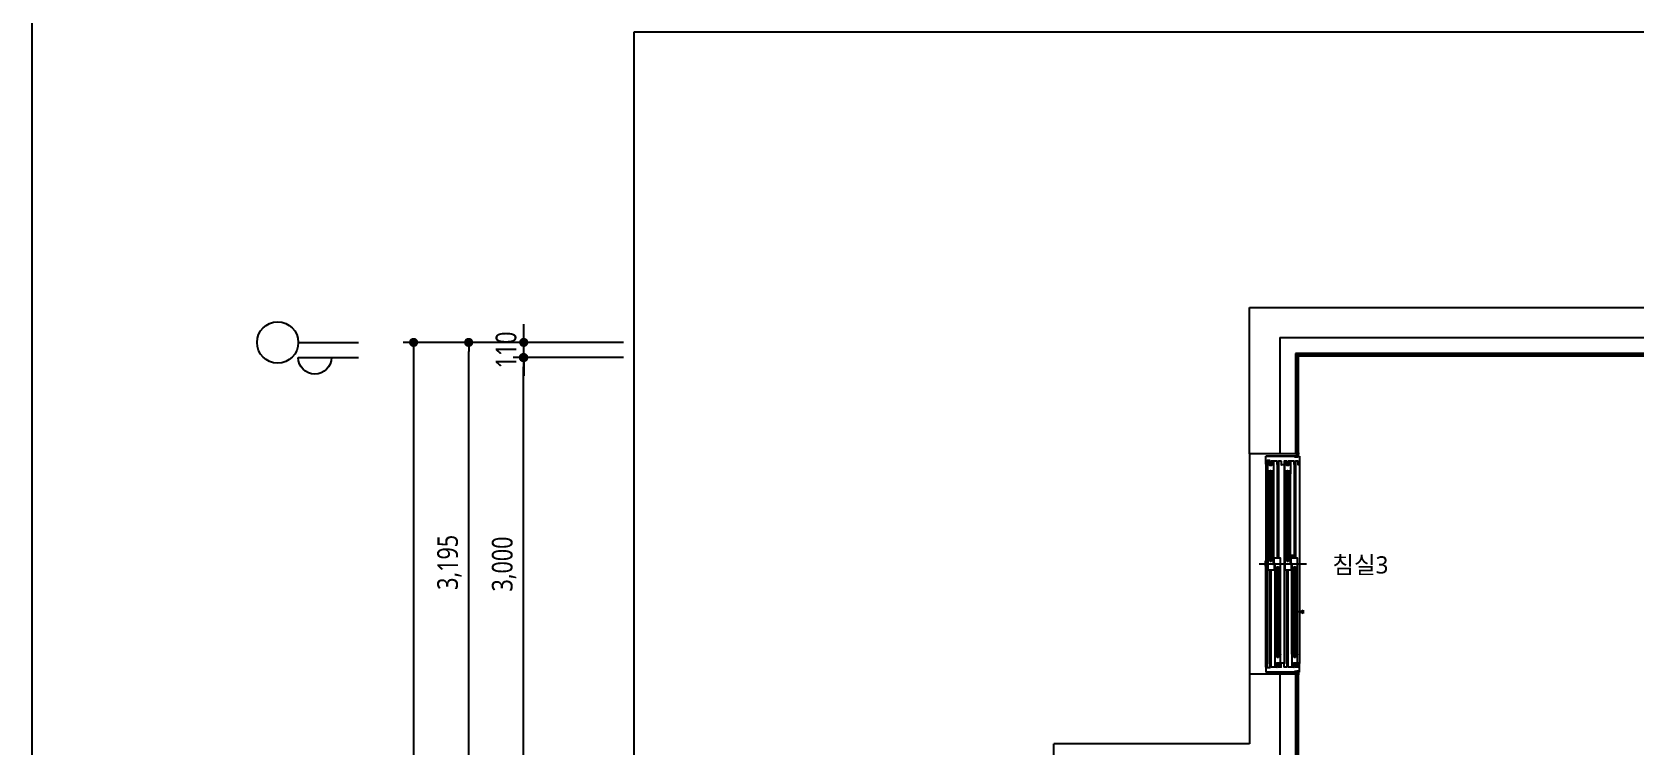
# Model space of a CAD drawing. Header units: millimetres. Extents: x -33000 to 294000, y 0 to 42408.
# Drawn here: x 43235 to 54876, y 20289 to 25475 of the extents above; entities that cross this region are included whole.
import ezdxf
from ezdxf.enums import TextEntityAlignment as Align

# ---------------------------------------------------------------- set-up
doc = ezdxf.new("R2010")
doc.units = ezdxf.units.MM
doc.header["$LTSCALE"] = 50
doc.layers.add('arch', color=8, linetype='Continuous')
doc.layers.add('실명', color=9, linetype='Continuous')
doc.layers.add('cloud', color=7, linetype='Continuous', true_color=0xb3ef8f, plot=False)
doc.styles.add('ANU-TEXT 0', font='malgun.ttf', dxfattribs={"width": 0.8})
doc.styles.add('FORTELINE', font='malgun.ttf')
doc.dimstyles.new('UDIM-외부', dxfattribs={"dimscale": 50, "dimtxt": 3, "dimasz": 1.33, "dimexe": 1.5, "dimexo": 1.5, "dimgap": 1, "dimtad": 1, "dimdec": 0, "dimzin": 0, "dimdsep": 46, "dimlunit": 6, "dimtxsty": 'ANU-TEXT 0', "dimblk": 'DOT', "dimcen": 0.09, "dimdle": 1.5, "dimclrd": 256, "dimclre": 256, "dimclrt": 3, "dimadec": 0, "dimazin": 0, "dimtfac": 1, "dimtdec": 0, "dimtix": 1, "dimtmove": 2, "dimatfit": 3, "dimfxl": 1.5, "dimtolj": 1, "dimtzin": 0, "dimlwd": -1, "dimarcsym": 0})

# ---------------------------------------------------------------- blocks, each defined once
blk = doc.blocks.new('_Dot')
at = {"color": 0, "linetype": 'ByBlock', "lineweight": -2}
blk.add_line((-0.5, 0), (-1, 0), dxfattribs=at)
at = {"color": 0, "linetype": 'ByBlock', "const_width": 0.5}
blk.add_lwpolyline([(-0.25, 0, 1), (0.25, 0, 1)], format="xyb", close=True, dxfattribs=at)
blk = doc.blocks.new('*D166')
at = {"lineweight": -2, "transparency": 16777216}
for p, q in [((47531, 23110), (46728, 23110)), ((47531, 20110), (46728, 20110))]:
    blk.add_line(p, q, dxfattribs=at)
at = {"transparency": 16777216}
blk.add_line((46803, 20176), (46803, 23043), dxfattribs=at)
at = {"layer": 'Defpoints', "color": 0, "transparency": 16777216}
for p in [(46803, 23110), (47606, 23110), (47606, 20110)]:
    blk.add_point(p, dxfattribs=at)
at = {"transparency": 16777216, "xscale": 66.5, "yscale": 66.5, "zscale": 66.5}
for p, rotation in [((46803, 23110), 90), ((46803, 20110), 270)]:
    blk.add_blockref('_Dot', p, dxfattribs=dict(at, rotation=rotation))
at = {"transparency": 16777216, "insert": (46663, 21610), "char_height": 150, "attachment_point": 5, "rotation": 90, "style": 'ANU-TEXT 0'}
blk.add_mtext('\\A1;3,000', dxfattribs=at)
blk = doc.blocks.new('*D167')
at = {"lineweight": -2, "transparency": 16777216}
for p, q in [((47531, 23220), (45931, 23220)), ((47531, 7885), (45931, 7885))]:
    blk.add_line(p, q, dxfattribs=at)
at = {"transparency": 16777216}
blk.add_line((46006, 23153), (46006, 7951), dxfattribs=at)
at = {"layer": 'Defpoints', "color": 0, "transparency": 16777216}
for p in [(47606, 23220), (46006, 7885), (47606, 7885)]:
    blk.add_point(p, dxfattribs=at)
at = {"transparency": 16777216, "xscale": 66.5, "yscale": 66.5, "zscale": 66.5}
for p, rotation in [((46006, 23220), 90), ((46006, 7885), 270)]:
    blk.add_blockref('_Dot', p, dxfattribs=dict(at, rotation=rotation))
at = {"transparency": 16777216, "insert": (45866, 15552), "char_height": 150, "attachment_point": 5, "rotation": 90, "style": 'ANU-TEXT 0'}
blk.add_mtext('\\A1;15,335', dxfattribs=at)
blk = doc.blocks.new('중심')
blk.add_line((-350, 0), (0, 0))
blk.add_circle((-470, 0), 120)
blk = doc.blocks.new('*D169')
at = {"transparency": 16777216}
for p, q in [((46806, 23286), (46806, 23353)), ((46806, 23110), (46806, 23220)), ((46806, 23043), (46806, 22977))]:
    blk.add_line(p, q, dxfattribs=at)
at = {"lineweight": -2, "transparency": 16777216}
for p, q in [((47531, 23220), (46731, 23220)), ((47531, 23110), (46731, 23110))]:
    blk.add_line(p, q, dxfattribs=at)
at = {"layer": 'Defpoints', "color": 0, "transparency": 16777216}
for p in [(46806, 23220), (47606, 23220), (47606, 23110)]:
    blk.add_point(p, dxfattribs=at)
at = {"transparency": 16777216, "xscale": 66.5, "yscale": 66.5, "zscale": 66.5}
for p, rotation in [((46806, 23220), 270), ((46806, 23110), 90)]:
    blk.add_blockref('_Dot', p, dxfattribs=dict(at, rotation=rotation))
at = {"transparency": 16777216, "insert": (46678, 23165), "char_height": 150, "attachment_point": 5, "rotation": 90, "style": 'ANU-TEXT 0'}
blk.add_mtext('\\A1;110', dxfattribs=at)
blk = doc.blocks.new('안목')
blk.add_line((-350, 0), (0, 0))
blk.add_arc((-254, 0), 96, 0, 180)
blk = doc.blocks.new('*D171')
at = {"lineweight": -2, "transparency": 16777216}
for p, q in [((47531, 23220), (46331, 23220)), ((47531, 20025), (46331, 20025))]:
    blk.add_line(p, q, dxfattribs=at)
at = {"transparency": 16777216}
blk.add_line((46406, 20091), (46406, 23153), dxfattribs=at)
at = {"layer": 'Defpoints', "color": 0, "transparency": 16777216}
for p in [(46406, 23220), (47606, 23220), (47606, 20025)]:
    blk.add_point(p, dxfattribs=at)
at = {"transparency": 16777216, "xscale": 66.5, "yscale": 66.5, "zscale": 66.5}
for p, rotation in [((46406, 23220), 90), ((46406, 20025), 270)]:
    blk.add_blockref('_Dot', p, dxfattribs=dict(at, rotation=rotation))
at = {"transparency": 16777216, "insert": (46266, 21622), "char_height": 150, "attachment_point": 5, "rotation": 90, "style": 'ANU-TEXT 0'}
blk.add_mtext('\\A1;3,195', dxfattribs=at)

msp = doc.modelspace()

# ---------------------------------------------------------------- hatches: boundary and pattern name
at = {"layer": 'arch'}
h = msp.add_hatch(color=256, dxfattribs=at)
h.dxf.hatch_style = 1
h.paths.add_polyline_path([(52466.2, 21275), (52466.2, 21250), (52441.2, 21262.5)])

# ---------------------------------------------------------------- linework, layer by layer
for p, q in [((62198.3, 25474.6), (47606.2, 25474.6)), ((47606.2, 25474.6), (47606.2, 7285.8)), ((52076.2, 22409.6), (52076.2, 23474.6)), ((52076.2, 23474.6), (57936.2, 23474.6)), ((52296.2, 23254.6), (57686.2, 23254.6)), ((52296.2, 23254.6), (52296.2, 22409.6)), ((57606.2, 23139.6), (52411.2, 23139.6)), ((52411.2, 23139.6), (52411.2, 22409.6)), ((56826.2, 23129.6), (52421.2, 23129.6)), ((52421.2, 23129.6), (52421.2, 22409.6)), ((56826.2, 23119.6), (52431.2, 23119.6)), ((52431.2, 23119.6), (52431.2, 22409.6)), ((52296.2, 22409.6), (52076.2, 22409.6)), ((52076.2, 22409.6), (52076.2, 20809.6)), ((52421.7, 22409.6), (52196.2, 22409.6)), ((52421.7, 22394.6), (52196.2, 22394.6)), ((52196.2, 22394.6), (52403.2, 22394.6)), ((52196.2, 22336.6), (52196.2, 22394.6)), ((52204.2, 22361.6), (52204.2, 22336.6)), ((52224.2, 22362.6), (52205.2, 22362.6)), ((52225.2, 22333.1), (52225.2, 22361.6)), ((52235.2, 22356.6), (52235.2, 22333.1)), ((52276.2, 22357.6), (52236.2, 22357.6)), ((52277.2, 22333.1), (52277.2, 22356.6)), ((52287.2, 22356.6), (52287.2, 22333.1)), ((52306.7, 22357.6), (52288.2, 22357.6)), ((52307.7, 22356.6), (52307.7, 22330.6)), ((52328.2, 22356.6), (52328.2, 22330.6)), ((52347.7, 22357.6), (52329.2, 22357.6)), ((52348.7, 22333.1), (52348.7, 22356.6)), ((52358.7, 22356.6), (52358.7, 22333.1)), ((52399.7, 22357.6), (52359.7, 22357.6)), ((52400.7, 22333.1), (52400.7, 22356.6)), ((52403.2, 22388.6), (52403.2, 22394.6)), ((52403.2, 22388.6), (52431.2, 22388.6)), ((52410.7, 22356.6), (52410.7, 22333.1)), ((52428.2, 22357.6), (52411.7, 22357.6)), ((52421.7, 22388.6), (52421.7, 22409.6)), ((52431.2, 22388.6), (52421.7, 22388.6)), ((52429.2, 22330.6), (52429.2, 22356.6)), ((52441.2, 22409.6), (52431.2, 22409.6)), ((52431.2, 22388.6), (52431.2, 22409.6)), ((52431.2, 22394.6), (52431.2, 22388.6)), ((52431.2, 22394.6), (52441.2, 22394.6)), ((52441.2, 22394.6), (52441.2, 22330.6)), ((52196.2, 22336.6), (52196.2, 21610)), ((52203.2, 22335.6), (52197.2, 22335.6)), ((52209.7, 22265.1), (52209.7, 22349.1)), ((52209.7, 22265.1), (52209.7, 21651.6)), ((52210.2, 22349.6), (52221.7, 22349.6)), ((52217.2, 22266.6), (52210.7, 22266.6)), ((52210.7, 22266.6), (52210.7, 22265.1)), ((52214.7, 22283.1), (52214.7, 22268.1)), ((52214.7, 22268.1), (52215.7, 22268.1)), ((52225.4, 22283.6), (52215.2, 22283.6)), ((52216.2, 22268.6), (52216.2, 22271.6)), ((52216.2, 22271.6), (52217.7, 22271.6)), ((52216.7, 22266.6), (52219.2, 22264)), ((52217.7, 22271.6), (52217.7, 22267.1)), ((52219.2, 22276.6), (52219.2, 21640.1)), ((52219.2, 22276.6), (52241.2, 22276.6)), ((52222.2, 22349.1), (52222.2, 22328.3)), ((52223.2, 22327.3), (52237.2, 22327.3)), ((52225.2, 22276.6), (52225.2, 21640.1)), ((52225.2, 22266.6), (52235.2, 22266.6)), ((52226.3, 22332.6), (52225.7, 22332.6)), ((52227.6, 22286.9), (52225.9, 22283.9)), ((52232.4, 22287.1), (52228, 22287.1)), ((52234.6, 22283.9), (52232.9, 22286.9)), ((52234.7, 22332.6), (52234.1, 22332.6)), ((52245.2, 22283.6), (52235, 22283.6)), ((52235.2, 22276.6), (52235.2, 21640.1)), ((52238.2, 22328.3), (52238.2, 22349.1)), ((52238.7, 22349.6), (52250.2, 22349.6)), ((52241.2, 22276.6), (52241.2, 21640.1)), ((52243.8, 22266.6), (52241.2, 22264)), ((52242.7, 22267.1), (52242.7, 22271.6)), ((52242.7, 22271.6), (52244.2, 22271.6)), ((52249.7, 22266.6), (52243.2, 22266.6)), ((52244.2, 22271.6), (52244.2, 22268.6)), ((52244.7, 22268.1), (52245.7, 22268.1)), ((52245.7, 22268.1), (52245.7, 22283.1)), ((52249.7, 22265.1), (52249.7, 22266.6)), ((52250.7, 22349.1), (52250.7, 22265.1)), ((52250.7, 22265.1), (52250.7, 21651.6)), ((52277.2, 22333.1), (52277.2, 21652.1)), ((52278.3, 22332.6), (52277.7, 22332.6)), ((52286.7, 22332.6), (52286.1, 22332.6)), ((52287.2, 22333.1), (52287.2, 21652.1)), ((52327.2, 22329.6), (52308.7, 22329.6)), ((52328.2, 22330.6), (52328.2, 20888.6)), ((52333.2, 22265.1), (52333.2, 22349.1)), ((52333.2, 22265.1), (52333.2, 21651.6)), ((52333.7, 22349.6), (52345.2, 22349.6)), ((52340.7, 22266.6), (52334.2, 22266.6)), ((52334.2, 22266.6), (52334.2, 22265.1)), ((52338.2, 22283.1), (52338.2, 22268.1)), ((52338.2, 22268.1), (52339.2, 22268.1)), ((52348.9, 22283.6), (52338.7, 22283.6)), ((52339.7, 22268.6), (52339.7, 22271.6)), ((52339.7, 22271.6), (52341.2, 22271.6)), ((52340.2, 22266.6), (52342.7, 22264)), ((52341.2, 22271.6), (52341.2, 22267.1)), ((52342.7, 22276.6), (52364.7, 22276.6)), ((52342.7, 22276.6), (52342.7, 21640.1)), ((52345.7, 22349.1), (52345.7, 22328.3)), ((52346.7, 22327.3), (52360.7, 22327.3)), ((52348.7, 22276.6), (52348.7, 21640.1)), ((52348.7, 22266.6), (52358.7, 22266.6)), ((52349.8, 22332.6), (52349.2, 22332.6)), ((52351.1, 22286.9), (52349.4, 22283.9)), ((52355.9, 22287.1), (52351.5, 22287.1)), ((52358.1, 22283.9), (52356.4, 22286.9)), ((52358.2, 22332.6), (52357.6, 22332.6)), ((52368.7, 22283.6), (52358.5, 22283.6)), ((52358.7, 22276.6), (52358.7, 21640.1)), ((52361.7, 22328.3), (52361.7, 22349.1)), ((52362.2, 22349.6), (52373.7, 22349.6)), ((52364.7, 22276.6), (52364.7, 21640.1)), ((52367.3, 22266.6), (52364.7, 22264)), ((52366.2, 22267.1), (52366.2, 22271.6)), ((52366.2, 22271.6), (52367.7, 22271.6)), ((52373.2, 22266.6), (52366.7, 22266.6)), ((52367.7, 22271.6), (52367.7, 22268.6)), ((52368.2, 22268.1), (52369.2, 22268.1)), ((52369.2, 22268.1), (52369.2, 22283.1)), ((52373.2, 22265.1), (52373.2, 22266.6)), ((52374.2, 22349.1), (52374.2, 22265.1)), ((52374.2, 21651.6), (52374.2, 22265.1)), ((52400.7, 22333.1), (52400.7, 21671.6)), ((52401.8, 22332.6), (52401.2, 22332.6)), ((52410.2, 22332.6), (52409.6, 22332.6)), ((52410.7, 22333.1), (52410.7, 21652.1)), ((52440.2, 22329.6), (52430.2, 22329.6)), ((52441.2, 22330.6), (52441.2, 20888.6)), ((52216.7, 21650.1), (52219.2, 21652.7)), ((52243.8, 21650.1), (52241.2, 21652.7)), ((52340.2, 21650.1), (52342.7, 21652.7)), ((52367.3, 21650.1), (52364.7, 21652.7)), ((52377.7, 21652.1), (52377.7, 21654.7)), ((52377.7, 21654.7), (52400.4, 21654.7)), ((52381.2, 21663), (52379.9, 21654.7)), ((52381.5, 21670.6), (52381.2, 21663)), ((52383.5, 21664.3), (52381.2, 21664.3)), ((52400.7, 21663), (52381.2, 21663)), ((52403.6, 21671.6), (52382.5, 21671.6)), ((52383.5, 21664.3), (52383.5, 21666.6)), ((52403.6, 21664.3), (52383.5, 21664.3)), ((52385, 21668.5), (52403.4, 21671.4)), ((52400.4, 21654.7), (52400.4, 21652.1)), ((52400.7, 21663), (52400.7, 21664.3)), ((52404.7, 21652.1), (52400.7, 21663)), ((52404.6, 21670.6), (52404.6, 21665.3)), ((52491.2, 21609.6), (52146.2, 21609.6)), ((52194.2, 21594), (52194.2, 21632.5)), ((52194.2, 21591.1), (52194.2, 20902.6)), ((52194.2, 21587.5), (52194.2, 21588)), ((52195.2, 21632.5), (52195.2, 21610.5)), ((52199.7, 21595), (52195.2, 21595)), ((52195.2, 21595), (52195.2, 21594)), ((52195.2, 21588), (52195.2, 21587.5)), ((52195.2, 21587.5), (52199.7, 21587.5)), ((52205.7, 21586.5), (52195.2, 21586.5)), ((52195.7, 21610), (52204.7, 21610)), ((52196.2, 21586.5), (52196.2, 20907.1)), ((52200.2, 21588), (52200.2, 21594.5)), ((52201.2, 21594.5), (52201.2, 21588)), ((52207.2, 21595), (52201.7, 21595)), ((52201.7, 21587.5), (52205.7, 21587.5)), ((52204.2, 21595), (52204.2, 21587.5)), ((52204.2, 21586.5), (52204.2, 20907.1)), ((52205.2, 21610.5), (52205.2, 21632.5)), ((52205.7, 21633), (52207.7, 21633)), ((52206.2, 21632), (52206.2, 21610.5)), ((52207.4, 21632), (52206.2, 21632)), ((52206.7, 21610), (52207.7, 21610)), ((52207.4, 21630.5), (52207.4, 21632)), ((52208.2, 21630.5), (52207.4, 21630.5)), ((52208.2, 21632.5), (52208.2, 21630.5)), ((52208.2, 21609.5), (52208.2, 21596)), ((52209.7, 21651.6), (52209.7, 21567.6)), ((52210.2, 21567.1), (52258.7, 21567.1)), ((52210.7, 21650.1), (52210.7, 21651.6)), ((52217.2, 21650.1), (52210.7, 21650.1)), ((52214.7, 21633.6), (52214.7, 21648.6)), ((52214.7, 21648.6), (52215.7, 21648.6)), ((52225.9, 21633.1), (52215.2, 21633.1)), ((52216.2, 21648.1), (52216.2, 21645.1)), ((52216.2, 21645.1), (52217.7, 21645.1)), ((52217.7, 21645.1), (52217.7, 21649.6)), ((52219.2, 21640.1), (52241.2, 21640.1)), ((52225.2, 21650.1), (52235.2, 21650.1)), ((52225.2, 20886.1), (52225.2, 21567.1)), ((52228.1, 21629.9), (52226.4, 21632.9)), ((52232.9, 21629.6), (52228.5, 21629.6)), ((52235.1, 21632.9), (52233.4, 21629.9)), ((52235.2, 20886.1), (52235.2, 21567.1)), ((52245.2, 21633.1), (52235.5, 21633.1)), ((52242.7, 21649.6), (52242.7, 21645.1)), ((52242.7, 21645.1), (52244.2, 21645.1)), ((52245.2, 21650.1), (52243.2, 21650.1)), ((52244.2, 21645.1), (52244.2, 21648.1)), ((52244.7, 21648.6), (52245.7, 21648.6)), ((52245.7, 21649.6), (52245.2, 21650.1)), ((52246.2, 21650.1), (52245.7, 21649.6)), ((52245.7, 21648.6), (52245.7, 21633.6)), ((52249.7, 21650.1), (52246.2, 21650.1)), ((52249.7, 21651.6), (52249.7, 21650.1)), ((52250.7, 21608.1), (52250.7, 21651.6)), ((52254.8, 21603.6), (52250.7, 21608.1)), ((52253.2, 21651.6), (52253.2, 21615.6)), ((52253.2, 21615.6), (52254.2, 21607)), ((52302.2, 21652.1), (52253.7, 21652.1)), ((52254.7, 21606.6), (52254.8, 21606.6)), ((52256.2, 21603.6), (52254.8, 21603.6)), ((52255.3, 21607), (52256.2, 21615.6)), ((52256.2, 21615.6), (52257.7, 21615.6)), ((52257.2, 21612.2), (52256.2, 21603.6)), ((52257.7, 21615.6), (52261.7, 21611.2)), ((52257.8, 21612.6), (52257.7, 21612.6)), ((52259.2, 21603.6), (52258.3, 21612.2)), ((52259.2, 21567.6), (52259.2, 21603.6)), ((52261.7, 21611.2), (52261.7, 21567.6)), ((52261.7, 21567.6), (52261.7, 20954.1)), ((52262.7, 21567.6), (52262.7, 21569.1)), ((52262.7, 21569.1), (52269.2, 21569.1)), ((52266.7, 21570.6), (52266.7, 21585.6)), ((52267.7, 21570.6), (52266.7, 21570.6)), ((52267.2, 21586.1), (52276.9, 21586.1)), ((52269.7, 21574.1), (52268.2, 21574.1)), ((52268.2, 21574.1), (52268.2, 21571.1)), ((52268.2, 21569.1), (52270.7, 21566.5)), ((52269.7, 21569.6), (52269.7, 21574.1)), ((52270.7, 21579.1), (52292.7, 21579.1)), ((52270.7, 21579.1), (52270.7, 20945.9)), ((52276.7, 21579.1), (52276.7, 20945.9)), ((52276.7, 21569.1), (52286.7, 21569.1)), ((52277.4, 21586.4), (52279.1, 21589.4)), ((52279.5, 21589.6), (52283.9, 21589.6)), ((52284.4, 21589.4), (52286.1, 21586.4)), ((52286.5, 21586.1), (52297.2, 21586.1)), ((52286.7, 21579.1), (52286.7, 20945.9)), ((52292.7, 21579.1), (52292.7, 20945.9)), ((52295.3, 21569.1), (52292.7, 21566.5)), ((52296.2, 21574.1), (52294.7, 21574.1)), ((52294.7, 21574.1), (52294.7, 21569.6)), ((52295.2, 21569.1), (52301.7, 21569.1)), ((52296.2, 21571.1), (52296.2, 21574.1)), ((52297.7, 21570.6), (52296.7, 21570.6)), ((52297.7, 21585.6), (52297.7, 21570.6)), ((52301.7, 21569.1), (52301.7, 21567.6)), ((52302.7, 21567.6), (52302.7, 21651.6)), ((52302.7, 20954.1), (52302.7, 21567.6)), ((52333.2, 21651.6), (52333.2, 21567.6)), ((52333.7, 21567.1), (52382.2, 21567.1)), ((52334.2, 21650.1), (52334.2, 21651.6)), ((52340.7, 21650.1), (52334.2, 21650.1)), ((52338.2, 21633.6), (52338.2, 21648.6)), ((52338.2, 21648.6), (52339.2, 21648.6)), ((52349.4, 21633.1), (52338.7, 21633.1)), ((52339.7, 21648.1), (52339.7, 21645.1)), ((52339.7, 21645.1), (52341.2, 21645.1)), ((52341.2, 21645.1), (52341.2, 21649.6)), ((52342.7, 21640.1), (52364.7, 21640.1)), ((52348.7, 21650.1), (52358.7, 21650.1)), ((52348.7, 20886.1), (52348.7, 21567.1)), ((52351.6, 21629.9), (52349.9, 21632.9)), ((52356.4, 21629.6), (52352, 21629.6)), ((52358.6, 21632.9), (52356.9, 21629.9)), ((52358.7, 20886.1), (52358.7, 21567.1)), ((52368.7, 21633.1), (52359, 21633.1)), ((52366.2, 21649.6), (52366.2, 21645.1)), ((52366.2, 21645.1), (52367.7, 21645.1)), ((52373.2, 21650.1), (52366.7, 21650.1)), ((52367.7, 21645.1), (52367.7, 21648.1)), ((52368.2, 21648.6), (52369.2, 21648.6)), ((52369.2, 21648.6), (52369.2, 21633.6)), ((52373.2, 21651.6), (52373.2, 21650.1)), ((52374.2, 21608.1), (52374.2, 21651.6)), ((52378.3, 21603.6), (52374.2, 21608.1)), ((52376.7, 21651.6), (52376.7, 21615.6)), ((52376.7, 21615.6), (52377.7, 21607)), ((52425.7, 21652.1), (52377.2, 21652.1)), ((52378.2, 21606.6), (52378.3, 21606.6)), ((52379.7, 21603.6), (52378.3, 21603.6)), ((52378.8, 21607), (52379.7, 21615.6)), ((52379.7, 21615.6), (52381.2, 21615.6)), ((52380.7, 21612.2), (52379.7, 21603.6)), ((52381.2, 21615.6), (52385.2, 21611.2)), ((52381.3, 21612.6), (52381.2, 21612.6)), ((52382.7, 21603.6), (52381.8, 21612.2)), ((52382.7, 21567.6), (52382.7, 21603.6)), ((52385.2, 21611.2), (52385.2, 21567.6)), ((52385.2, 20954.1), (52385.2, 21567.6)), ((52386.2, 21567.6), (52386.2, 21569.1)), ((52386.2, 21569.1), (52392.7, 21569.1)), ((52390.2, 21570.6), (52390.2, 21585.6)), ((52391.2, 21570.6), (52390.2, 21570.6)), ((52390.7, 21586.1), (52400.4, 21586.1)), ((52393.2, 21574.1), (52391.7, 21574.1)), ((52391.7, 21574.1), (52391.7, 21571.1)), ((52391.7, 21569.1), (52394.2, 21566.5)), ((52393.2, 21569.6), (52393.2, 21574.1)), ((52394.2, 21579.1), (52416.2, 21579.1)), ((52394.2, 21579.1), (52394.2, 20945.9)), ((52400.2, 21579.1), (52400.2, 20945.9)), ((52400.2, 21569.1), (52410.2, 21569.1)), ((52400.9, 21586.4), (52402.6, 21589.4)), ((52403, 21589.6), (52407.4, 21589.6)), ((52407.9, 21589.4), (52409.6, 21586.4)), ((52410, 21586.1), (52420.7, 21586.1)), ((52410.2, 21579.1), (52410.2, 20945.9)), ((52416.2, 21579.1), (52416.2, 20945.9)), ((52418.8, 21569.1), (52416.2, 21566.5)), ((52419.7, 21574.1), (52418.2, 21574.1)), ((52418.2, 21574.1), (52418.2, 21569.6)), ((52418.7, 21569.1), (52425.2, 21569.1)), ((52419.7, 21571.1), (52419.7, 21574.1)), ((52421.2, 21570.6), (52420.2, 21570.6)), ((52421.2, 21585.6), (52421.2, 21570.6)), ((52425.2, 21569.1), (52425.2, 21567.6)), ((52426.2, 21567.6), (52426.2, 21651.6)), ((52426.2, 20954.1), (52426.2, 21567.6)), ((52441.2, 21262.5), (52416.2, 21262.5)), ((52441.2, 21262.5), (52466.2, 21275)), ((52466.2, 21250), (52441.2, 21262.5)), ((52466.2, 21275), (52466.2, 21250)), ((52268.2, 20952.6), (52270.7, 20955.2)), ((52276.7, 20955.9), (52286.7, 20955.9)), ((52295.3, 20952.6), (52292.7, 20955.2)), ((52391.7, 20952.6), (52394.2, 20955.2)), ((52400.2, 20955.9), (52410.2, 20955.9)), ((52418.8, 20952.6), (52416.2, 20955.2)), ((52194.2, 20906.1), (52194.2, 20905.6)), ((52194.2, 20899.6), (52194.2, 20861.1)), ((52205.7, 20907.1), (52195.2, 20907.1)), ((52195.2, 20905.6), (52195.2, 20906.1)), ((52195.2, 20906.1), (52199.7, 20906.1)), ((52195.2, 20898.6), (52195.2, 20899.6)), ((52199.7, 20898.6), (52195.2, 20898.6)), ((52195.2, 20861.1), (52195.2, 20883.1)), ((52195.7, 20883.6), (52204.7, 20883.6)), ((52196.2, 20882.6), (52196.2, 20824.6)), ((52203.2, 20883.6), (52197.2, 20883.6)), ((52200.2, 20905.6), (52200.2, 20899.1)), ((52201.2, 20899.1), (52201.2, 20905.6)), ((52201.7, 20906.1), (52205.7, 20906.1)), ((52207.2, 20898.6), (52201.7, 20898.6)), ((52204.2, 20906.1), (52204.2, 20898.6)), ((52204.2, 20857.6), (52204.2, 20882.6)), ((52205.2, 20883.1), (52205.2, 20861.1)), ((52224.2, 20856.6), (52205.2, 20856.6)), ((52205.7, 20860.6), (52207.7, 20860.6)), ((52206.2, 20861.6), (52206.2, 20883.1)), ((52207.4, 20861.6), (52206.2, 20861.6)), ((52206.7, 20883.6), (52207.7, 20883.6)), ((52208.2, 20863.1), (52207.4, 20863.1)), ((52207.4, 20863.1), (52207.4, 20861.6)), ((52208.2, 20884.1), (52208.2, 20897.6)), ((52208.2, 20861.1), (52208.2, 20863.1)), ((52225.2, 20886.1), (52225.2, 20857.6)), ((52226.3, 20886.6), (52225.7, 20886.6)), ((52234.7, 20886.6), (52234.1, 20886.6)), ((52235.2, 20862.6), (52235.2, 20886.1)), ((52276.2, 20861.6), (52236.2, 20861.6)), ((52261.7, 20954.1), (52261.7, 20870.1)), ((52262.2, 20869.6), (52273.7, 20869.6)), ((52262.7, 20952.6), (52262.7, 20954.1)), ((52269.2, 20952.6), (52262.7, 20952.6)), ((52266.7, 20936.1), (52266.7, 20951.1)), ((52266.7, 20951.1), (52267.7, 20951.1)), ((52277.4, 20935.6), (52267.2, 20935.6)), ((52268.2, 20950.6), (52268.2, 20947.6)), ((52268.2, 20947.6), (52269.7, 20947.6)), ((52269.7, 20947.6), (52269.7, 20952.1)), ((52270.7, 20945.9), (52292.7, 20945.9)), ((52274.2, 20870.1), (52274.2, 20890.9)), ((52275.2, 20891.9), (52289.2, 20891.9)), ((52277.2, 20886.1), (52277.2, 20862.6)), ((52278.3, 20886.6), (52277.7, 20886.6)), ((52279.6, 20932.4), (52277.9, 20935.4)), ((52284.4, 20932.1), (52280, 20932.1)), ((52286.6, 20935.4), (52284.9, 20932.4)), ((52286.7, 20886.6), (52286.1, 20886.6)), ((52297.2, 20935.6), (52287, 20935.6)), ((52287.2, 20862.6), (52287.2, 20886.1)), ((52306.7, 20861.6), (52288.2, 20861.6)), ((52290.2, 20890.9), (52290.2, 20870.1)), ((52290.7, 20869.6), (52302.2, 20869.6)), ((52294.7, 20952.1), (52294.7, 20947.6)), ((52294.7, 20947.6), (52296.2, 20947.6)), ((52301.7, 20952.6), (52295.2, 20952.6)), ((52296.2, 20947.6), (52296.2, 20950.6)), ((52296.7, 20951.1), (52297.7, 20951.1)), ((52297.7, 20951.1), (52297.7, 20936.1)), ((52301.7, 20954.1), (52301.7, 20952.6)), ((52302.7, 20870.1), (52302.7, 20954.1)), ((52307.7, 20862.6), (52307.7, 20888.6)), ((52327.2, 20889.6), (52308.7, 20889.6)), ((52328.2, 20862.6), (52328.2, 20888.6)), ((52347.7, 20861.6), (52329.2, 20861.6)), ((52348.7, 20886.1), (52348.7, 20862.6)), ((52349.8, 20886.6), (52349.2, 20886.6)), ((52358.2, 20886.6), (52357.6, 20886.6)), ((52358.7, 20862.6), (52358.7, 20886.1)), ((52399.7, 20861.6), (52359.7, 20861.6)), ((52385.2, 20954.1), (52385.2, 20870.1)), ((52385.7, 20869.6), (52397.2, 20869.6)), ((52386.2, 20952.6), (52386.2, 20954.1)), ((52392.7, 20952.6), (52386.2, 20952.6)), ((52390.2, 20936.1), (52390.2, 20951.1)), ((52390.2, 20951.1), (52391.2, 20951.1)), ((52400.9, 20935.6), (52390.7, 20935.6)), ((52391.7, 20950.6), (52391.7, 20947.6)), ((52391.7, 20947.6), (52393.2, 20947.6)), ((52393.2, 20947.6), (52393.2, 20952.1)), ((52394.2, 20945.9), (52416.2, 20945.9)), ((52397.7, 20870.1), (52397.7, 20890.9)), ((52398.7, 20891.9), (52412.7, 20891.9)), ((52400.7, 20886.1), (52400.7, 20862.6)), ((52401.8, 20886.6), (52401.2, 20886.6)), ((52403.1, 20932.4), (52401.4, 20935.4)), ((52407.9, 20932.1), (52403.5, 20932.1)), ((52410.1, 20935.4), (52408.4, 20932.4)), ((52410.2, 20886.6), (52409.6, 20886.6)), ((52420.7, 20935.6), (52410.5, 20935.6)), ((52410.7, 20862.6), (52410.7, 20886.1)), ((52428.2, 20861.6), (52411.7, 20861.6)), ((52413.7, 20890.9), (52413.7, 20870.1)), ((52414.2, 20869.6), (52425.7, 20869.6)), ((52418.2, 20952.1), (52418.2, 20947.6)), ((52418.2, 20947.6), (52419.7, 20947.6)), ((52425.2, 20952.6), (52418.7, 20952.6)), ((52419.7, 20947.6), (52419.7, 20950.6)), ((52420.2, 20951.1), (52421.2, 20951.1)), ((52421.2, 20951.1), (52421.2, 20936.1)), ((52425.2, 20954.1), (52425.2, 20952.6)), ((52425.2, 20869.6), (52425.7, 20869.6)), ((52426.2, 20870.1), (52426.2, 20954.1)), ((52429.2, 20888.6), (52429.2, 20862.6)), ((52440.2, 20889.6), (52430.2, 20889.6)), ((52441.2, 20824.6), (52441.2, 20888.6)), ((52296.2, 20809.6), (52076.2, 20809.6)), ((52076.2, 20809.6), (52076.2, 20304.6)), ((52421.7, 20824.6), (52196.2, 20824.6)), ((52196.2, 20824.6), (52403.2, 20824.6)), ((52421.7, 20809.6), (52196.2, 20809.6)), ((52296.2, 20809.6), (52296.2, 20084.6)), ((52403.2, 20830.6), (52403.2, 20824.6)), ((52403.2, 20830.6), (52431.2, 20830.6)), ((52411.2, 20809.6), (52411.2, 19969.6)), ((52421.2, 20809.6), (52421.2, 19959.6)), ((52421.7, 20830.6), (52421.7, 20809.6)), ((52431.2, 20830.6), (52421.7, 20830.6)), ((52431.2, 20830.6), (52431.2, 20809.6)), ((52431.2, 20824.6), (52431.2, 20830.6)), ((52431.2, 20824.6), (52441.2, 20824.6)), ((52431.2, 20809.6), (52431.2, 19949.6)), ((52441.2, 20809.6), (52431.2, 20809.6)), ((52076.2, 20304.6), (50656.2, 20304.6)), ((50656.2, 19659.6), (50656.2, 20304.6))]:
    msp.add_line(p, q, dxfattribs=at)
for centre in [(52197.2, 21591.1, 0), (52197.2, 20902.6, 0)]:
    msp.add_circle(centre, 3, dxfattribs=at)
for centre, radius, start, end in [((52205.2, 22361.6), 1, 90, 180), ((52224.2, 22361.6), 1, 0, 90), ((52236.2, 22356.6), 1, 90, 180), ((52276.2, 22356.6), 1, 0, 90), ((52288.2, 22356.6), 1, 90, 180), ((52306.7, 22356.6), 1, 0, 90), ((52329.2, 22356.6), 1, 90, 180), ((52347.7, 22356.6), 1, 0, 90), ((52359.7, 22356.6), 1, 90, 180), ((52399.7, 22356.6), 1, 0, 90), ((52411.7, 22356.6), 1, 90, 180), ((52428.2, 22356.6), 1, 0, 90), ((52197.2, 22336.6), 1, 180, 270), ((52203.2, 22336.6), 1, 270, 0), ((52210.2, 22349.1), 0.5, 90, 180), ((52210.2, 22265.1), 0.5, 180, 0), ((52215.2, 22283.1), 0.5, 90, 180), ((52215.7, 22268.6), 0.5, 270, 0), ((52217.2, 22267.1), 0.5, 270, 0), ((52221.7, 22349.1), 0.5, 0, 90), ((52223.2, 22328.3), 1, 180, 270), ((52225.7, 22333.1), 0.5, 180, 270), ((52225.4, 22284.1), 0.5, 270, 330.25512), ((52226.3, 22331.6), 1, 14.47751, 90), ((52230.2, 22332.6), 3, 194.47751, 345.52249), ((52228, 22286.6), 0.5, 90, 150.25512), ((52232.4, 22286.6), 0.5, 29.74488, 90), ((52234.1, 22331.6), 1, 90, 165.52249), ((52235, 22284.1), 0.5, 209.74488, 270), ((52234.7, 22333.1), 0.5, 270, 0), ((52237.2, 22328.3), 1, 270, 0), ((52238.7, 22349.1), 0.5, 90, 180), ((52243.2, 22267.1), 0.5, 180, 270), ((52244.7, 22268.6), 0.5, 180, 270), ((52245.2, 22283.1), 0.5, 0, 90), ((52250.2, 22265.1), 0.5, 180, 270.00002), ((52250.2, 22349.1), 0.5, 0, 90), ((52250.2, 22265.1), 0.5, 269.99998, 0), ((52277.7, 22333.1), 0.5, 179.9997, 270), ((52278.3, 22331.6), 1, 14.47751, 90), ((52282.2, 22332.6), 3, 194.47751, 345.52249), ((52286.1, 22331.6), 1, 90, 165.52249), ((52286.7, 22333.1), 0.5, 270, 0), ((52308.7, 22330.6), 1, 180, 270), ((52327.2, 22330.6), 1, 270, 0), ((52333.7, 22349.1), 0.5, 90, 180), ((52333.7, 22265.1), 0.5, 180, 0), ((52338.7, 22283.1), 0.5, 90, 180), ((52339.2, 22268.6), 0.5, 270, 0), ((52340.7, 22267.1), 0.5, 270, 0), ((52345.2, 22349.1), 0.5, 0, 90), ((52346.7, 22328.3), 1, 180, 270), ((52349.2, 22333.1), 0.5, 180, 270), ((52348.9, 22284.1), 0.5, 270, 330.25512), ((52349.8, 22331.6), 1, 14.47751, 90), ((52353.7, 22332.6), 3, 194.47751, 345.52249), ((52351.5, 22286.6), 0.5, 90, 150.25512), ((52355.9, 22286.6), 0.5, 29.74488, 90), ((52357.6, 22331.6), 1, 90, 165.52249), ((52358.5, 22284.1), 0.5, 209.74488, 270), ((52358.2, 22333.1), 0.5, 270, 0), ((52360.7, 22328.3), 1, 270, 0), ((52362.2, 22349.1), 0.5, 90, 180), ((52366.7, 22267.1), 0.5, 180, 270), ((52368.2, 22268.6), 0.5, 180, 270), ((52368.7, 22283.1), 0.5, 0, 90), ((52373.7, 22265.1), 0.5, 180, 270.00002), ((52373.7, 22349.1), 0.5, 0, 90), ((52373.7, 22265.1), 0.5, 269.99998, 0), ((52401.2, 22333.1), 0.5, 180, 270), ((52401.8, 22331.6), 1, 14.47751, 90), ((52405.7, 22332.6), 3, 194.47751, 345.52249), ((52409.6, 22331.6), 1, 90, 165.52249), ((52410.2, 22333.1), 0.5, 270, 0), ((52430.2, 22330.6), 1, 180, 270), ((52440.2, 22330.6), 1, 270, 0), ((52382.5, 21670.6), 1, 90, 177.72245), ((52385.4, 21666.6), 1.88, 101.11989, 180), ((52403.6, 21670.4), 1, 0, 98.93652), ((52403.6, 21670.6), 1, 0, 90), ((52403.6, 21665.3), 1, 269.91423, 0), ((52194.7, 21632.5), 0.5, 0.00004, 180), ((52194.7, 21594), 0.5, 180, 0), ((52194.7, 21588), 0.5, 0, 180), ((52195.2, 21587.5), 1, 180, 270), ((52195.7, 21610.5), 0.5, 180, 270), ((52199.7, 21594.5), 0.5, 0, 90), ((52199.7, 21588), 0.5, 270, 0), ((52201.7, 21594.5), 0.5, 90, 180), ((52201.7, 21588), 0.5, 180, 270), ((52204.7, 21610.5), 0.5, 270, 0), ((52205.7, 21632.5), 0.5, 90, 180), ((52205.7, 21587), 0.5, 269.99998, 90), ((52206.7, 21610.5), 0.5, 180, 270), ((52207.2, 21596), 1, 270, 0), ((52207.7, 21632.5), 0.5, 0, 90), ((52207.7, 21609.5), 0.5, 0, 90), ((52210.2, 21651.6), 0.5, 0.00002, 179.99998), ((52210.2, 21567.6), 0.5, 180, 270), ((52215.2, 21633.6), 0.5, 180, 270), ((52215.7, 21648.1), 0.5, 0, 90), ((52217.2, 21649.6), 0.5, 0, 90), ((52225.9, 21632.6), 0.5, 29.74488, 90), ((52228.5, 21630.1), 0.5, 209.74488, 270), ((52232.9, 21630.1), 0.5, 270, 330.25512), ((52235.5, 21632.6), 0.5, 90, 150.25512), ((52243.2, 21649.6), 0.5, 90, 180), ((52244.7, 21648.1), 0.5, 90, 180), ((52245.2, 21633.6), 0.5, 270, 0), ((52250.2, 21651.6), 0.5, 89.99998, 180), ((52250.2, 21651.6), 0.5, 0, 90.00002), ((52253.7, 21651.6), 0.5, 90, 180), ((52254.7, 21607.1), 0.5, 186.33399, 270), ((52254.8, 21607.1), 0.5, 270, 353.65361), ((52257.7, 21612.1), 0.5, 90, 173.65361), ((52257.8, 21612.1), 0.5, 6.33399, 90), ((52258.7, 21567.6), 0.5, 270, 0), ((52262.2, 21567.6), 0.5, 180, 0), ((52267.2, 21585.6), 0.5, 90, 180), ((52267.7, 21571.1), 0.5, 270, 0), ((52269.2, 21569.6), 0.5, 270, 0), ((52276.9, 21586.6), 0.5, 270, 330.25512), ((52279.5, 21589.1), 0.5, 90, 150.25512), ((52283.9, 21589.1), 0.5, 29.74488, 90), ((52286.5, 21586.6), 0.5, 209.74488, 270), ((52295.2, 21569.6), 0.5, 180, 270), ((52296.7, 21571.1), 0.5, 180, 270), ((52297.2, 21585.6), 0.5, 0, 90), ((52302.2, 21567.6), 0.5, 180, 0), ((52302.2, 21651.6), 0.5, 0, 90), ((52333.7, 21651.6), 0.5, 0.00002, 179.99998), ((52333.7, 21567.6), 0.5, 180, 270), ((52338.7, 21633.6), 0.5, 180, 270), ((52339.2, 21648.1), 0.5, 0, 90), ((52340.7, 21649.6), 0.5, 0, 90), ((52349.4, 21632.6), 0.5, 29.74488, 90), ((52352, 21630.1), 0.5, 209.74488, 270), ((52356.4, 21630.1), 0.5, 270, 330.25512), ((52359, 21632.6), 0.5, 90, 150.25512), ((52366.7, 21649.6), 0.5, 90, 180), ((52368.2, 21648.1), 0.5, 90, 180), ((52368.7, 21633.6), 0.5, 270, 0), ((52373.7, 21651.6), 0.5, 89.99998, 180), ((52373.7, 21651.6), 0.5, 0, 90.00002), ((52377.2, 21651.6), 0.5, 90, 180), ((52378.2, 21607.1), 0.5, 186.33399, 270), ((52378.3, 21607.1), 0.5, 270, 353.65361), ((52381.2, 21612.1), 0.5, 90, 173.65361), ((52381.3, 21612.1), 0.5, 6.33399, 90), ((52382.2, 21567.6), 0.5, 270, 0), ((52385.7, 21567.6), 0.5, 180, 0), ((52390.7, 21585.6), 0.5, 90, 180), ((52391.2, 21571.1), 0.5, 270, 0), ((52392.7, 21569.6), 0.5, 270, 0), ((52400.4, 21586.6), 0.5, 270, 330.25512), ((52403, 21589.1), 0.5, 90, 150.25512), ((52407.4, 21589.1), 0.5, 29.74488, 90), ((52410, 21586.6), 0.5, 209.74488, 270), ((52418.7, 21569.6), 0.5, 180, 270), ((52420.2, 21571.1), 0.5, 180, 270), ((52420.7, 21585.6), 0.5, 0, 90), ((52425.7, 21567.6), 0.5, 180, 0), ((52425.7, 21651.6), 0.5, 0, 90), ((52262.2, 20954.1), 0.5, 0.00002, 179.99998), ((52302.2, 20954.1), 0.5, 89.99998, 180), ((52302.2, 20954.1), 0.5, 360, 90.00002), ((52385.7, 20954.1), 0.5, 0.00002, 179.99998), ((52425.7, 20954.1), 0.5, 89.99998, 180), ((52425.7, 20954.1), 0.5, 360, 90.00002), ((52195.2, 20906.1), 1, 90, 180), ((52194.7, 20905.6), 0.5, 180, 0), ((52194.7, 20899.6), 0.5, 0.00004, 180), ((52194.7, 20861.1), 0.5, 180, 0), ((52195.7, 20883.1), 0.5, 90, 180), ((52197.2, 20882.6), 1, 90, 180), ((52199.7, 20905.6), 0.5, 0, 90), ((52199.7, 20899.1), 0.5, 270, 0), ((52201.7, 20905.6), 0.5, 90, 180), ((52201.7, 20899.1), 0.5, 180, 270), ((52203.2, 20882.6), 1, 0, 90), ((52205.2, 20857.6), 1, 180, 270), ((52204.7, 20883.1), 0.5, 0, 90), ((52205.7, 20861.1), 0.5, 180, 270), ((52205.7, 20906.6), 0.5, 269.99998, 90), ((52206.7, 20883.1), 0.5, 90, 180), ((52207.2, 20897.6), 1, 0, 90), ((52207.7, 20884.1), 0.5, 270, 0), ((52207.7, 20861.1), 0.5, 270, 0), ((52224.2, 20857.6), 1, 270, 0), ((52225.7, 20886.1), 0.5, 90, 180), ((52226.3, 20887.6), 1, 270, 345.52249), ((52230.2, 20886.6), 3, 14.47751, 165.52249), ((52234.1, 20887.6), 1, 194.47751, 270), ((52234.7, 20886.1), 0.5, 0, 90), ((52236.2, 20862.6), 1, 180, 270), ((52262.2, 20870.1), 0.5, 180, 270), ((52267.2, 20936.1), 0.5, 180, 270), ((52267.7, 20950.6), 0.5, 0, 90), ((52269.2, 20952.1), 0.5, 0, 90), ((52273.7, 20870.1), 0.5, 270, 0), ((52275.2, 20890.9), 1, 90, 180), ((52276.2, 20862.6), 1, 270, 0), ((52277.7, 20886.1), 0.5, 90, 180.0003), ((52277.4, 20935.1), 0.5, 29.74488, 90), ((52278.3, 20887.6), 1, 270, 345.52249), ((52282.2, 20886.6), 3, 14.47751, 165.52249), ((52280, 20932.6), 0.5, 209.74488, 270), ((52284.4, 20932.6), 0.5, 270, 330.25512), ((52286.1, 20887.6), 1, 194.47751, 270), ((52287, 20935.1), 0.5, 90, 150.25512), ((52286.7, 20886.1), 0.5, 0, 90), ((52288.2, 20862.6), 1, 180, 270), ((52289.2, 20890.9), 1, 0, 90), ((52290.7, 20870.1), 0.5, 180, 270), ((52295.2, 20952.1), 0.5, 90, 180), ((52296.7, 20950.6), 0.5, 90, 180), ((52297.2, 20936.1), 0.5, 270, 0), ((52302.2, 20870.1), 0.5, 270, 0), ((52306.7, 20862.6), 1, 270, 0), ((52308.7, 20888.6), 1, 90, 180), ((52327.2, 20888.6), 1, 0, 90), ((52329.2, 20862.6), 1, 180, 270), ((52347.7, 20862.6), 1, 270, 0), ((52349.2, 20886.1), 0.5, 90, 180), ((52349.8, 20887.6), 1, 270, 345.52249), ((52353.7, 20886.6), 3, 14.47751, 165.52249), ((52357.6, 20887.6), 1, 194.47751, 270), ((52358.2, 20886.1), 0.5, 0, 90), ((52359.7, 20862.6), 1, 180, 270), ((52385.7, 20870.1), 0.5, 180, 270), ((52390.7, 20936.1), 0.5, 180, 270), ((52391.2, 20950.6), 0.5, 0, 90), ((52392.7, 20952.1), 0.5, 0, 90), ((52397.2, 20870.1), 0.5, 270, 0), ((52398.7, 20890.9), 1, 90, 180), ((52399.7, 20862.6), 1, 270, 0), ((52401.2, 20886.1), 0.5, 90, 180), ((52400.9, 20935.1), 0.5, 29.74488, 90), ((52401.8, 20887.6), 1, 270, 345.52249), ((52405.7, 20886.6), 3, 14.47751, 165.52249), ((52403.5, 20932.6), 0.5, 209.74488, 270), ((52407.9, 20932.6), 0.5, 270, 330.25512), ((52409.6, 20887.6), 1, 194.47751, 270), ((52410.5, 20935.1), 0.5, 90, 150.25512), ((52410.2, 20886.1), 0.5, 0, 90), ((52411.7, 20862.6), 1, 180, 270), ((52412.7, 20890.9), 1, 0, 90), ((52414.2, 20870.1), 0.5, 180, 270), ((52418.7, 20952.1), 0.5, 90, 180), ((52420.2, 20950.6), 0.5, 90, 180), ((52420.7, 20936.1), 0.5, 270, 0), ((52425.7, 20870.1), 0.5, 270, 0), ((52428.2, 20862.6), 1, 270, 0), ((52430.2, 20888.6), 1, 90, 180), ((52440.2, 20888.6), 1, 0, 90)]:
    msp.add_arc(centre, radius, start, end, dxfattribs=at)
at = {"layer": 'cloud'}
msp.add_lwpolyline([(43235, 28850), (79950, 28850), (79950, 909.2), (43235, 909.2)], close=True, dxfattribs=at)

# ---------------------------------------------------------------- block references
at = {"xscale": 1.25, "yscale": 1.25, "zscale": 1.25}
msp.add_blockref('중심', (45606.2, 23219.6), dxfattribs=at)
at = {"xscale": -1.25, "yscale": 1.25, "zscale": 1.25, "rotation": 180}
msp.add_blockref('안목', (45606.2, 23109.6), dxfattribs=at)

# ---------------------------------------------------------------- texts
at = {"layer": '실명', "linetype": 'ByBlock', "style": 'FORTELINE'}
msp.add_text('침실3', height=125, dxfattribs=at).set_placement((52882.2, 21603.9, 0), align=Align.MIDDLE_CENTER)

# ---------------------------------------------------------------- dimensions: what is measured, and where the dimension line sits
for base, p1, p2, picture, middle in [((46806.2, 23219.6), (47606.2, 23109.6), (47606.2, 23219.6), '*D169', (46678.3, 23164.6)), ((46006.2, 7884.6), (47606.2, 23219.6), (47606.2, 7884.6), '*D167', (45865.7, 15552.1)), ((46406.2, 23219.6), (47606.2, 20024.6), (47606.2, 23219.6), '*D171', (46265.7, 21622.1)), ((46802.9, 23109.6), (47606.2, 20109.6), (47606.2, 23109.6), '*D166', (46662.8, 21609.6))]:
    dim = msp.add_linear_dim(base=base, p1=p1, p2=p2, angle=90, dimstyle='UDIM-외부', override={"dimclrd": 256, "dimclre": 256, "dimclrt": 256})
    dim.commit()
    dim.dimension.update_dxf_attribs({"geometry": picture, "text_midpoint": middle})

doc.saveas('drawing.dxf')
